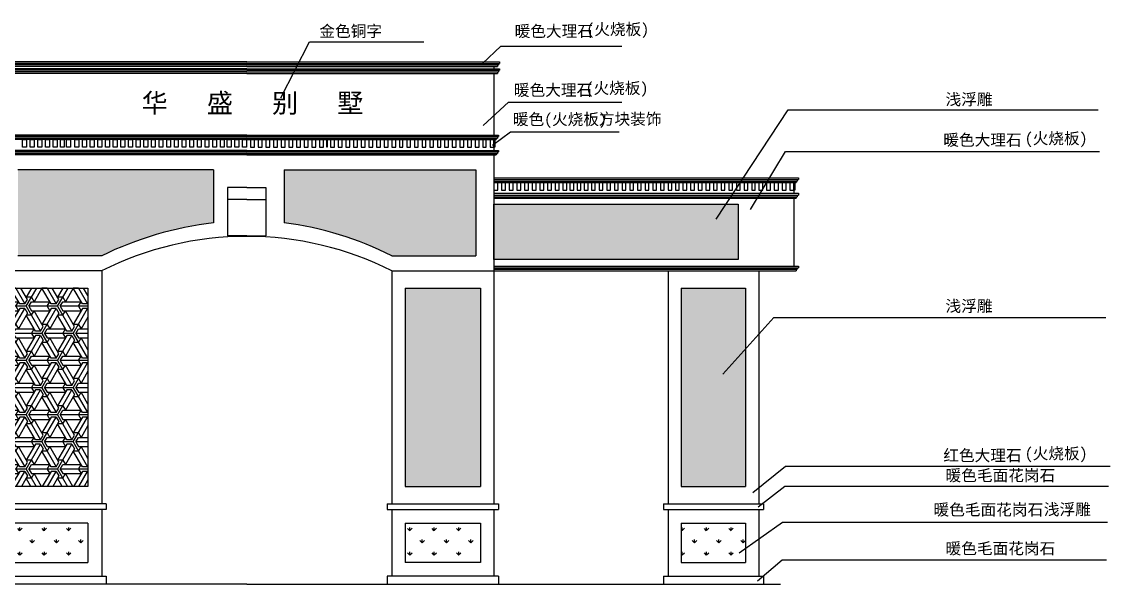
# Model space of a CAD drawing. Extents: x -1237597 to -1121401, y 701438 to 763997.
# Drawn here: x -1160672 to -1141914, y 701438 to 711129 of the extents above; entities that cross this region are included whole.
import ezdxf

# ---------------------------------------------------------------- set-up
doc = ezdxf.new("R2010")
doc.units = 0
doc.header["$LTSCALE"] = 300
doc.header["$MEASUREMENT"] = 0
doc.layers.get('0').update_dxf_attribs({"linetype": 'CONTINUOUS'})
doc.layers.add('4', color=4, linetype='CONTINUOUS')
doc.styles.get("Standard").update_dxf_attribs({"font": 'simsun.ttf', "height": 200})
doc.dimstyles.get("Standard").update_dxf_attribs({"dimtxt": 2.5, "dimasz": 2.5, "dimexe": 1.25, "dimexo": 0.625, "dimtad": 1, "dimdec": 0, "dimtxsty": 'STANDARD', "dimblk1": 'ARCHTICK', "dimblk2": 'ARCHTICK', "dimsah": 1, "dimcen": 2.5, "dimazin": 3, "dimtfac": 1, "dimtdec": 0, "dimtmove": 0, "dimatfit": 3, "dimtolj": 1, "dimtzin": 0})
pattern_1 = [(60, (10934.44, -49968.6), (-540, -1e-07), [495, -45]), (180, (10934.44, -49968.6), (270, -467.6537), [495, -45]), (300, (10934.44, -49968.6), (540, -1e-07), [495, -45]), (60, (10979.44, -49968.6), (-540, -1e-07), [90, -450]), (300, (10979.44, -49968.6), (540, -1e-07), [90, -450]), (60, (10911.94, -49929.65), (-540, -1e-07), [90, -450]), (180, (10911.94, -49929.65), (270, -467.6537), [90, -450]), (300, (10911.94, -50007.6), (540, -1e-07), [90, -450]), (180, (10911.94, -50007.6), (270, -467.6537), [90, -450]), (60, (10754.44, -49968.6), (-540, -1e-07), [90, -450]), (300, (10754.44, -49968.6), (540, -1e-07), [90, -450]), (60, (11024.44, -50124.5), (-540, -1e-07), [90, -450]), (180, (11024.44, -50124.5), (270, -467.6537), [90, -450]), (300, (11024.44, -49812.73), (540, -1e-07), [90, -450]), (180, (11024.44, -49812.73), (270, -467.6537), [90, -450]), (0, (11024.44, -49890.67), (-270, 467.6537), [315, -225]), (0, (11024.44, -50046.56), (-270, 467.6537), [315, -225]), (120, (10956.94, -49851.7), (-540, 1e-07), [315, -225]), (120, (10821.94, -49929.65), (-540, 1e-07), [315, -225]), (240, (10821.94, -50007.6), (270, -467.6537), [315, -225]), (240, (10956.94, -50085.53), (270, -467.6537), [315, -225])]

# ---------------------------------------------------------------- blocks, each defined once
blk = doc.blocks.new('_ARCHTICK')
at = {"color": 0, "linetype": 'BYBLOCK', "const_width": 0.15}
blk.add_lwpolyline([(-0.5, -0.5), (0.5, 0.5)], dxfattribs=at)
blk = doc.blocks.new('A$C2C644A41')
h = blk.add_hatch()
h.set_pattern_fill('ESCHER', color=9, scale=450, style=0)
h.set_pattern_definition(pattern_1)
h.paths.add_polyline_path([(12278, 6546), (8143, 6546), (8143, 5593), (12278, 5593)])
h.paths.add_polyline_path([(15965, 7139), (12594, 7139), (12594, 5657), (14038, 5657, -0.085919), (15965, 6225)])
h.paths.add_polyline_path([(20488, 7139), (17184, 7139), (17184, 6225, -0.089061), (19038, 5657), (20488, 5657)])
h.paths.add_polyline_path([(25007, 6546), (20797, 6546), (20797, 5593), (25007, 5593)])
h.paths.add_polyline_path([(25135, 5103), (24026, 5103), (24026, 1685), (25135, 1685)])
h.paths.add_polyline_path([(20567, 5103), (19267, 5103), (19267, 1685), (20567, 1685)])
h = blk.add_hatch()
h.set_pattern_fill('ESCHER', color=9, scale=450, style=0)
h.set_pattern_definition(pattern_1)
h.paths.add_polyline_path([(8015, 1685), (9040, 1685), (9040, 5103), (8015, 5103)])
h.paths.add_polyline_path([(13800, 5103), (12515, 5103), (12515, 1685), (13800, 1685)])
h = blk.add_hatch()
h.set_pattern_fill('GRASS', color=9, scale=297, style=0)
h.set_pattern_definition([(90, (12627, 295.34), (-210.0107, 210.0107), [55.688, -364.334]), (45, (12627, 295.34), (-210.011, 210.011), [55.688, -241.312]), (135, (12627, 295.34), (-210.011, -210.011), [55.688, -241.312])])
h.paths.add_polyline_path([(20567, 377), (20567, 1050), (19267, 1050), (19267, 377)])
h.paths.add_polyline_path([(13800, 377), (13800, 1050), (12515, 1050), (12515, 377)])
h.paths.add_polyline_path([(9040, 377), (9040, 1050), (8015, 1050), (8015, 377)])
h = blk.add_hatch()
h.set_pattern_fill('GRASS', color=9, scale=297, style=0)
h.set_pattern_definition([(90, (12280, 295.34), (-210.0107, 210.0107), [55.6875, -364.334]), (45, (12280, 295.34), (-210.011, 210.011), [55.6875, -241.3125]), (135, (12280, 295.34), (-210.011, -210.011), [55.6875, -241.3125])])
h.paths.add_polyline_path([(25135, 377), (25135, 1050), (24026, 1050), (24026, 377)])
at = {"color": 2}
for p, q in [((16538, 9000), (12179, 9000)), ((16538, 8881), (12179, 8881)), ((16538, 8921), (12218, 8921)), ((16538, 9000), (20896, 9000)), ((16538, 8921), (20856, 8921)), ((16538, 8881), (20896, 8881)), ((20797, 8921), (20797, 8881)), ((20856, 8947), (20876, 8947)), ((20856, 8947), (20856, 8921)), ((20856, 8828), (20876, 8828)), ((20856, 8828), (20856, 8802)), ((20876, 8974), (20876, 8947)), ((20876, 8974), (20896, 8974)), ((20876, 8855), (20876, 8828)), ((20876, 8855), (20896, 8855)), ((20896, 9000), (20896, 8974)), ((20896, 8881), (20896, 8855)), ((16538, 8802), (12218, 8802)), ((16538, 8802), (20856, 8802)), ((20797, 8802), (20797, 7739)), ((16538, 7739), (12198, 7739)), ((16538, 7739), (20876, 7739)), ((20856, 7713), (20856, 7686)), ((20856, 7713), (20876, 7713)), ((20876, 7739), (20876, 7713)), ((16538, 7660), (12238, 7660)), ((16538, 7660), (20836, 7660)), ((20797, 7660), (20797, 7475)), ((20836, 7686), (20856, 7686)), ((20836, 7686), (20836, 7660)), ((16538, 7475), (12198, 7475)), ((16538, 7396), (12238, 7396)), ((16538, 7475), (20876, 7475)), ((16538, 7396), (20836, 7396)), ((20797, 7396), (20797, 1388)), ((20836, 7422), (20856, 7422)), ((20836, 7422), (20836, 7396)), ((20856, 7449), (20856, 7422)), ((20856, 7449), (20876, 7449)), ((20876, 7475), (20876, 7449)), ((14038, 5400), (12278, 5400)), ((14038, 5400), (14038, 1388)), ((19038, 5400), (20797, 5400)), ((19038, 5400), (19038, 1388)), ((14117, 1388), (12198, 1388)), ((14117, 1388), (14117, 1288)), ((18958, 1388), (20876, 1388)), ((18958, 1388), (18958, 1288)), ((20876, 1388), (20876, 1288)), ((14117, 1288), (12198, 1288)), ((14038, 1288), (14038, 140)), ((18958, 1288), (20876, 1288)), ((19038, 1288), (19038, 140)), ((20797, 1288), (20797, 140)), ((12198, 140), (14117, 140)), ((14117, 140), (14117, 0)), ((20876, 140), (18958, 140)), ((18958, 140), (18958, 0)), ((20876, 140), (20876, 0))]:
    blk.add_line(p, q, dxfattribs=at)
at = {"color": 4}
for p, q in [((16538, 8974), (12198, 8974)), ((16538, 8855), (12198, 8855)), ((16538, 8947), (12218, 8947)), ((16538, 8828), (12218, 8828)), ((16538, 8974), (20876, 8974)), ((16538, 8947), (20856, 8947)), ((16538, 8855), (20876, 8855)), ((16538, 8828), (20856, 8828)), ((16538, 7713), (12218, 7713)), ((16538, 7713), (20856, 7713)), ((16538, 7686), (12238, 7686)), ((16538, 7686), (20836, 7686)), ((16538, 7449), (12218, 7449)), ((16538, 7422), (12238, 7422)), ((16538, 7449), (20856, 7449)), ((16538, 7422), (20836, 7422)), ((15965, 7139), (12594, 7139)), ((15965, 7139), (15965, 6225)), ((17184, 7139), (20488, 7139)), ((17184, 7139), (17184, 6225)), ((20488, 7139), (20488, 5657)), ((20797, 6974), (26024, 6973)), ((20797, 6947), (26004, 6947)), ((20797, 6703), (26024, 6702)), ((20797, 6676), (26004, 6676)), ((14038, 5657), (12594, 5657)), ((19038, 5657), (20488, 5657)), ((20797, 5453), (26024, 5453)), ((20797, 5427), (26004, 5426)), ((12515, 5103), (13800, 5103)), ((13800, 5103), (13800, 1685)), ((19267, 5103), (20567, 5103)), ((19267, 5103), (19267, 1685)), ((20567, 5103), (20567, 1685)), ((24026, 5103), (24026, 1685)), ((24026, 5103), (25135, 5103)), ((25135, 5103), (25135, 1685)), ((13800, 1685), (12515, 1685)), ((19267, 1685), (20567, 1685)), ((24026, 1685), (25135, 1685)), ((13800, 1050), (12515, 1050)), ((13800, 1050), (13800, 377)), ((19267, 1050), (20567, 1050)), ((19267, 1050), (19267, 377)), ((20567, 1050), (20567, 377)), ((24026, 1050), (24026, 377)), ((24026, 1050), (25135, 1050)), ((25135, 1050), (25135, 377)), ((12515, 377), (13800, 377)), ((20567, 377), (19267, 377)), ((24026, 377), (25135, 377))]:
    blk.add_line(p, q, dxfattribs=at)
at = {"color": 3}
for p, q in [((20797, 7000), (26044, 7000)), ((26004, 6947), (26024, 6947)), ((26004, 6947), (26004, 6920)), ((26024, 6973), (26024, 6947)), ((26024, 6973), (26044, 6973)), ((26044, 7000), (26044, 6973)), ((16538, 6838), (16208, 6838)), ((16208, 6838), (16208, 6005)), ((16538, 6838), (16868, 6838)), ((16868, 6838), (16868, 6005)), ((20797, 6921), (26004, 6920)), ((25965, 6920), (25965, 6736)), ((26024, 6920), (26024, 6920)), ((16538, 6626), (16208, 6626)), ((16538, 6626), (16868, 6626)), ((20797, 6736), (26044, 6736)), ((20797, 6650), (26004, 6649)), ((25965, 6649), (25965, 5479)), ((26004, 6676), (26024, 6676)), ((26004, 6676), (26004, 6649)), ((26024, 6702), (26044, 6702)), ((26024, 6702), (26024, 6676)), ((26044, 6736), (26044, 6702)), ((16538, 6005), (16208, 6005)), ((16538, 6005), (16868, 6005)), ((20797, 5479), (26044, 5479)), ((26024, 5453), (26024, 5426)), ((26024, 5453), (26044, 5453)), ((26044, 5479), (26044, 5453)), ((20797, 5400), (26004, 5400)), ((23797, 5400), (23797, 1388)), ((25365, 5400), (25365, 1388)), ((26004, 5426), (26004, 5400)), ((26004, 5426), (26024, 5426)), ((23717, 1388), (25444, 1388)), ((23717, 1388), (23717, 1288)), ((25444, 1388), (25444, 1288)), ((23717, 1288), (25444, 1288)), ((23797, 1288), (23797, 140)), ((25365, 1288), (25365, 140)), ((23717, 140), (23717, 0)), ((23717, 140), (25444, 140)), ((25444, 140), (25444, 0))]:
    blk.add_line(p, q, dxfattribs=at)
for q in [(0, 0), (25734, 0)]:
    blk.add_line((16538, 0), q)
at = {"color": 4}
for points in [[(12740, 7528), (12674, 7528), (12674, 7660), (12740, 7660)], [(12872, 7528), (12806, 7528), (12806, 7660), (12872, 7660)], [(13004, 7528), (12938, 7528), (12938, 7660), (13004, 7660)], [(13136, 7528), (13070, 7528), (13070, 7660), (13136, 7660)], [(13268, 7528), (13202, 7528), (13202, 7660), (13268, 7660)], [(13392, 7528), (13326, 7528), (13326, 7660), (13392, 7660)], [(13500, 7528), (13434, 7528), (13434, 7660), (13500, 7660)], [(13642, 7528), (13576, 7528), (13576, 7660), (13642, 7660)], [(13774, 7528), (13708, 7528), (13708, 7660), (13774, 7660)], [(13906, 7528), (13840, 7528), (13840, 7660), (13906, 7660)], [(14038, 7528), (13972, 7528), (13972, 7660), (14038, 7660)], [(14170, 7528), (14104, 7528), (14104, 7660), (14170, 7660)], [(14302, 7528), (14236, 7528), (14236, 7660), (14302, 7660)], [(14434, 7528), (14368, 7528), (14368, 7660), (14434, 7660)], [(14566, 7528), (14500, 7528), (14500, 7660), (14566, 7660)], [(14698, 7528), (14632, 7528), (14632, 7660), (14698, 7660)], [(14830, 7528), (14764, 7528), (14764, 7660), (14830, 7660)], [(14962, 7528), (14896, 7528), (14896, 7660), (14962, 7660)], [(15094, 7528), (15028, 7528), (15028, 7660), (15094, 7660)], [(15226, 7528), (15160, 7528), (15160, 7660), (15226, 7660)], [(15358, 7528), (15292, 7528), (15292, 7660), (15358, 7660)], [(15490, 7528), (15424, 7528), (15424, 7660), (15490, 7660)], [(15622, 7528), (15556, 7528), (15556, 7660), (15622, 7660)], [(15754, 7528), (15688, 7528), (15688, 7660), (15754, 7660)], [(15886, 7528), (15820, 7528), (15820, 7660), (15886, 7660)], [(16018, 7528), (15952, 7528), (15952, 7660), (16018, 7660)], [(16150, 7528), (16084, 7528), (16084, 7660), (16150, 7660)], [(16268, 7528), (16202, 7528), (16202, 7660), (16268, 7660)], [(16400, 7528), (16334, 7528), (16334, 7660), (16400, 7660)], [(16532, 7528), (16466, 7528), (16466, 7660), (16532, 7660)], [(16604, 7528), (16670, 7528), (16670, 7660), (16604, 7660)], [(16736, 7528), (16802, 7528), (16802, 7660), (16736, 7660)], [(16868, 7528), (16934, 7528), (16934, 7660), (16868, 7660)], [(17000, 7528), (17066, 7528), (17066, 7660), (17000, 7660)], [(17132, 7528), (17198, 7528), (17198, 7660), (17132, 7660)], [(17264, 7528), (17330, 7528), (17330, 7660), (17264, 7660)], [(17396, 7528), (17462, 7528), (17462, 7660), (17396, 7660)], [(17528, 7528), (17594, 7528), (17594, 7660), (17528, 7660)], [(17660, 7528), (17726, 7528), (17726, 7660), (17660, 7660)], [(17792, 7528), (17858, 7528), (17858, 7660), (17792, 7660)], [(17924, 7528), (17916, 7528), (17916, 7660), (17924, 7660)], [(17982, 7528), (18048, 7528), (18048, 7660), (17982, 7660)], [(18114, 7528), (18180, 7528), (18180, 7660), (18114, 7660)], [(18246, 7528), (18312, 7528), (18312, 7660), (18246, 7660)], [(18378, 7528), (18444, 7528), (18444, 7660), (18378, 7660)], [(18510, 7528), (18576, 7528), (18576, 7660), (18510, 7660)], [(18642, 7528), (18708, 7528), (18708, 7660), (18642, 7660)], [(18774, 7528), (18840, 7528), (18840, 7660), (18774, 7660)], [(18906, 7528), (18972, 7528), (18972, 7660), (18906, 7660)], [(19038, 7528), (19104, 7528), (19104, 7660), (19038, 7660)], [(19170, 7528), (19228, 7528), (19228, 7660), (19170, 7660)], [(19294, 7528), (19360, 7528), (19360, 7660), (19294, 7660)], [(19426, 7528), (19492, 7528), (19492, 7660), (19426, 7660)], [(19558, 7528), (19624, 7528), (19624, 7660), (19558, 7660)], [(19690, 7528), (19756, 7528), (19756, 7660), (19690, 7660)], [(19822, 7528), (19881, 7528), (19881, 7660), (19822, 7660)], [(19947, 7528), (20013, 7528), (20013, 7660), (19947, 7660)], [(20079, 7528), (20145, 7528), (20145, 7660), (20079, 7660)], [(20211, 7528), (20277, 7528), (20277, 7660), (20211, 7660)], [(20343, 7528), (20409, 7528), (20409, 7660), (20343, 7660)], [(20475, 7528), (20541, 7528), (20541, 7660), (20475, 7660)], [(20607, 7528), (20665, 7528), (20665, 7660), (20607, 7660)], [(20731, 7528), (20797, 7528), (20797, 7660), (20731, 7660)], [(20797, 6789), (20863, 6789), (20863, 6921), (20797, 6921)], [(20929, 6789), (20995, 6789), (20995, 6921), (20929, 6921)], [(21061, 6789), (21127, 6789), (21127, 6921), (21061, 6921)], [(21193, 6789), (21259, 6789), (21259, 6921), (21193, 6921)], [(21325, 6789), (21391, 6789), (21391, 6921), (21325, 6921)], [(21457, 6789), (21523, 6789), (21523, 6921), (21457, 6921)], [(21589, 6789), (21655, 6789), (21655, 6921), (21589, 6921)], [(21721, 6789), (21787, 6789), (21787, 6921), (21721, 6921)], [(21853, 6789), (21919, 6789), (21919, 6921), (21853, 6921)], [(21985, 6789), (22051, 6789), (22051, 6921), (21985, 6921)], [(22108, 6789), (22174, 6789), (22174, 6921), (22108, 6921)], [(22231, 6789), (22297, 6789), (22297, 6921), (22231, 6921)], [(22354, 6789), (22420, 6789), (22420, 6921), (22354, 6921)], [(22477, 6789), (22543, 6789), (22543, 6921), (22477, 6921)], [(22609, 6789), (22675, 6789), (22675, 6921), (22609, 6921)], [(22741, 6789), (22807, 6789), (22807, 6921), (22741, 6921)], [(22873, 6789), (22939, 6789), (22939, 6921), (22873, 6921)], [(23005, 6789), (23071, 6789), (23071, 6921), (23005, 6921)], [(23137, 6789), (23203, 6789), (23203, 6921), (23137, 6921)], [(23269, 6789), (23335, 6789), (23335, 6921), (23269, 6921)], [(23401, 6789), (23467, 6789), (23467, 6921), (23401, 6921)], [(23533, 6789), (23599, 6789), (23599, 6921), (23533, 6921)], [(23665, 6789), (23731, 6789), (23731, 6921), (23665, 6921)], [(23797, 6789), (23863, 6789), (23863, 6921), (23797, 6921)], [(23929, 6789), (23987, 6789), (23987, 6921), (23929, 6921)], [(24053, 6789), (24119, 6789), (24119, 6921), (24053, 6921)], [(24185, 6789), (24251, 6789), (24251, 6921), (24185, 6921)], [(24317, 6789), (24383, 6789), (24383, 6921), (24317, 6921)], [(24449, 6789), (24515, 6789), (24515, 6921), (24449, 6921)], [(24581, 6789), (24647, 6789), (24647, 6921), (24581, 6921)], [(24713, 6789), (24779, 6789), (24779, 6921), (24713, 6921)], [(24845, 6789), (24911, 6789), (24911, 6921), (24845, 6921)], [(24977, 6789), (25043, 6789), (25043, 6921), (24977, 6921)], [(25109, 6789), (25175, 6789), (25175, 6921), (25109, 6921)], [(25241, 6789), (25299, 6789), (25299, 6921), (25241, 6921)], [(25365, 6789), (25431, 6789), (25431, 6921), (25365, 6921)], [(25497, 6789), (25563, 6789), (25563, 6921), (25497, 6921)], [(25629, 6789), (25701, 6789), (25701, 6921), (25629, 6921)], [(25767, 6789), (25833, 6789), (25833, 6921), (25767, 6921)], [(25899, 6789), (25965, 6789), (25965, 6921), (25899, 6921)], [(20797, 6546), (25007, 6546), (25007, 5593), (20797, 5593)]]:
    blk.add_lwpolyline(points, close=True, dxfattribs=at)
at = {"color": 3}
for points in [[(20797, 7660), (20814, 7660), (20814, 7528), (20797, 7528)], [(25965, 6920), (25981, 6920), (25981, 6789), (25965, 6789)]]:
    blk.add_lwpolyline(points, close=True, dxfattribs=at)
at = {"color": 2}
for centre, radius, start, end in [((20796, 9000), 0.33, 0, 90), ((16538, 432), 5562, 90.0099, 116.7214), ((16537, 432), 5562, 63.2786, 89.9901)]:
    blk.add_arc(centre, radius, start, end, dxfattribs=at)
at = {"color": 4}
for centre, radius, start, end in [((16640, 375), 5889, 96.5806, 116.2235), ((16531, 780), 5483, 62.8014, 83.1589)]:
    blk.add_arc(centre, radius, start, end, dxfattribs=at)
at = {"color": 3, "attachment_point": 1}
for s, insert, char_height, width in [('金色铜字', (17789, 9629), 198, 2074.49), ('暖色大理石', (21154, 9629), 198, 2074.49), ('\\f楷体_GB2312|b0|i0|c0|p49;(\\f楷体_GB2312|b0|i0|c134|p49;火烧板)', (22391, 9662), 198, 2074.49), ('暖色大理石', (21141, 8614), 198, 2074.49), ('\\f楷体_GB2312|b0|i0|c0|p49;(\\f楷体_GB2312|b0|i0|c134|p49;火烧板)', (22378, 8647), 198, 2074.49), (' 华   盛   别   墅', (14502, 8455), 330, 6133.08), ('浅浮雕', (28580, 8453), 198, 2074.49), ('暖色(火烧板)', (21123, 8111), 198, 2074.49), ('方块装饰', (22605, 8116), 198, 4258.51), ('暖色大理石', (28541, 7755), 198, 2074.49), ('\\f楷体_GB2312|b0|i0|c0|p49;(\\f楷体_GB2312|b0|i0|c134|p49;火烧板)', (29946, 7781), 198, 2074.49), ('浅浮雕', (28580, 4892), 198, 2074.49), ('红色大理石', (28541, 2319), 198, 2074.49), ('\\f楷体_GB2312|b0|i0|c0|p49;(\\f楷体_GB2312|b0|i0|c134|p49;火烧板)', (29946, 2352), 198, 2074.49), ('暖色毛面花岗石', (28580, 1975), 198, 2074.49), ('暖色毛面花岗石', (28372, 1385), 198, 2074.49), ('浅浮雕', (30274, 1388), 198, 2074.49), ('暖色毛面花岗石', (28580, 716), 198, 2074.49)]:
    blk.add_mtext(s, dxfattribs=dict(at, insert=insert, char_height=char_height, width=width))
at = {"color": 3}
for points in [[(17123, 8379), (17619, 9345), (19589, 9345)], [(20603, 8974), (20915, 9272), (23000, 9272)], [(20614, 7906), (21048, 8303), (23000, 8303)], [(24625, 6290), (25868, 8176), (31210, 8176)], [(20772, 7564), (21081, 7795), (22956, 7795)], [(25219, 6459), (25820, 7453), (31235, 7453)], [(24744, 3621), (25621, 4594), (31343, 4594)], [(25259, 1579), (25820, 2036), (31418, 2036)], [(25352, 1335), (25813, 1688), (31390, 1688)], [(25026, 542), (25772, 1072), (31370, 1072)], [(25338, 59), (25765, 418), (31355, 418)]]:
    blk.add_leader(points, dimstyle='STANDARD', override={"dimtxt": 150, "dimasz": 50, "dimexe": 100, "dimexo": 100, "dimgap": 20, "dimtad": 1, "dimtih": 0, "dimtoh": 0, "dimdec": 0, "dimdle": 100, "dimclrd": 3, "dimclre": 3, "dimclrt": 3, "dimtdec": 0}, dxfattribs=at)

msp = doc.modelspace()

# ---------------------------------------------------------------- block references
at = {"layer": '4', "color": 4}
msp.add_blockref('A$C2C644A41', (-1173332.2, 701438.2), dxfattribs=at)

doc.saveas('drawing.dxf')
